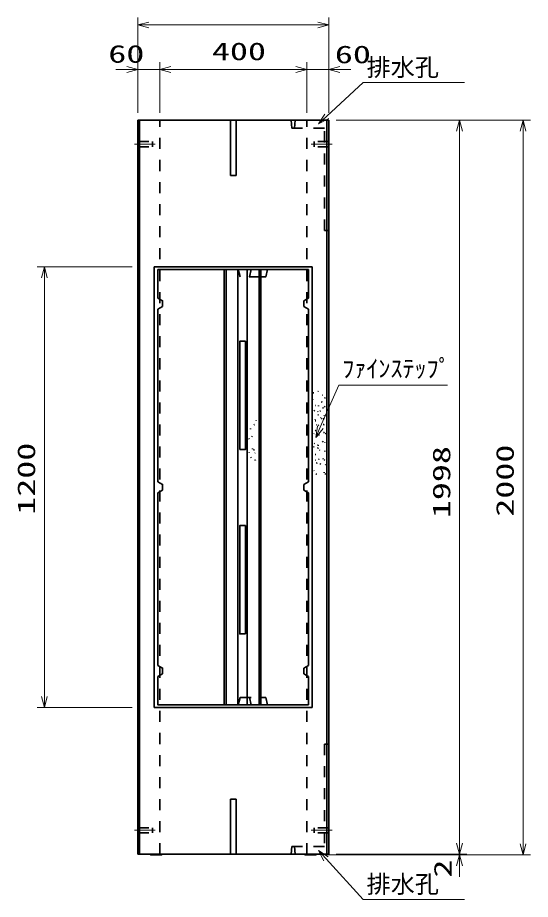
# Model space of a CAD drawing. Units: millimetres on the paper. Extents: x 15 to 1219, y 10 to 859.
# Drawn here: x 342.7 to 412.4, y 157.2 to 277.3 of the extents above; entities that cross this region are included whole.
import ezdxf
from ezdxf.enums import TextEntityAlignment as Align

# ---------------------------------------------------------------- set-up
doc = ezdxf.new("R2010")
doc.units = ezdxf.units.MM
doc.linetypes.add('USER1', pattern=[3, 1.5, -1.5])
doc.linetypes.add('USER2', pattern=[18.5, 12, -1.5, 3.5, -1.5])
for name, color, linetype, lineweight in [('D-BMK（構造物基準線）', 2, 'USER2', 18), ('D-STR-DIM（寸法）', 7, 'Continuous', 13), ('D-STR-HTXT（WS-旗）', 7, 'Continuous', 13), ('D-STR-HTXT（旗上げ）', 7, 'Continuous', 13), ('D-STR（構造物）', 1, 'Continuous', 35)]:
    doc.layers.add(name, color=color, linetype=linetype, lineweight=lineweight)
doc.styles.add('ＭＳ ゴシック', font='')
doc.styles.get('ＭＳ ゴシック').set_extended_font_data('MS Gothic')

# ---------------------------------------------------------------- blocks, each defined once
blk = doc.blocks.new('_Open30')
at = {"color": 7, "linetype": 'Continuous', "lineweight": 13}
for p, q in [((-1, 0.2679), (0, 0)), ((0, 0), (-1, -0.2679)), ((0, 0), (-1, 0))]:
    blk.add_line(p, q, dxfattribs=at)

msp = doc.modelspace()

# ---------------------------------------------------------------- linework, layer by layer
at = {"layer": 'D-BMK（構造物基準線）'}
for p, q in [((358.558, 260.032), (361.407, 260.032)), ((382.633, 260.032), (385.482, 260.032)), ((358.558, 166.632), (361.407, 166.632)), ((385.482, 166.632), (382.633, 166.632))]:
    msp.add_line(p, q, dxfattribs=at)
at = {"layer": 'D-STR-DIM（寸法）'}
for p, q in [((359.02, 264.282), (359.02, 277.259)), ((360.52, 276.259), (383.52, 276.259)), ((385.02, 271.239), (385.02, 277.259)), ((357.52, 270.209), (356.02, 270.209)), ((359.02, 264.282), (359.02, 271.209)), ((359.02, 270.209), (362.02, 270.209)), ((362.02, 264.282), (362.02, 271.209)), ((362.02, 264.334), (362.02, 271.209)), ((363.52, 270.209), (380.52, 270.209)), ((363.52, 270.209), (365.02, 270.209)), ((380.52, 270.209), (379.02, 270.209)), ((382.02, 264.312), (382.02, 271.209)), ((382.02, 264.312), (382.02, 271.209)), ((382.02, 270.209), (385.02, 270.209)), ((385.02, 264.282), (385.02, 271.209)), ((386.52, 270.209), (388.02, 270.209)), ((386.02, 263.282), (403.809, 263.282)), ((402.372, 263.282), (412.449, 263.282)), ((402.809, 164.882), (402.809, 261.782)), ((411.449, 164.782), (411.449, 261.782)), ((358.27, 243.332), (345.307, 243.332)), ((346.307, 184.832), (346.307, 241.832)), ((358.27, 183.332), (345.307, 183.332)), ((402.809, 164.882), (402.809, 166.382)), ((384.77, 163.282), (403.809, 163.282)), ((386.02, 163.382), (403.809, 163.382)), ((386.02, 163.382), (403.809, 163.382)), ((401.372, 163.282), (412.449, 163.282)), ((402.809, 163.382), (402.809, 163.282)), ((402.809, 161.782), (402.809, 160.282))]:
    msp.add_line(p, q, dxfattribs=at)
at = {"layer": 'D-STR-HTXT（WS-旗）'}
for points in [[(403.474, 268.428), (389.686, 268.428), (384.728, 263.839)], [(403.474, 157.233), (389.686, 157.233), (384.638, 162.766)]]:
    msp.add_lwpolyline(points, dxfattribs=at)
at = {"layer": 'D-STR-HTXT（旗上げ）'}
msp.add_lwpolyline([(401.193, 227.241), (386.363, 227.241), (383.864, 221.49)], dxfattribs=at)
at = {"layer": 'D-STR（構造物）'}
for p, q in [((359.02, 163.382), (359.02, 263.282)), ((359.02, 263.282), (385.02, 263.282)), ((359.271, 163.382), (359.271, 263.282)), ((371.645, 263.282), (371.645, 255.782)), ((372.395, 263.282), (372.395, 255.782)), ((384.77, 163.382), (384.77, 263.282)), ((385.02, 163.382), (385.02, 263.282)), ((372.395, 255.782), (371.645, 255.782)), ((382.77, 243.332), (361.27, 243.332)), ((361.27, 243.332), (361.27, 183.332)), ((370.789, 242.957), (370.789, 183.707)), ((371.039, 242.957), (371.039, 183.707)), ((372.658, 242.957), (372.658, 183.707)), ((373.908, 242.957), (373.908, 183.707)), ((382.27, 242.957), (373.924, 242.957)), ((375.528, 242.957), (375.528, 183.707)), ((375.778, 242.957), (375.778, 183.707)), ((382.27, 239.084), (382.27, 242.957)), ((382.77, 183.332), (382.77, 243.332)), ((382.27, 239.084), (381.641, 238.721)), ((381.641, 238.721), (381.641, 237.948)), ((381.641, 237.948), (382.27, 237.585)), ((361.77, 237.585), (361.77, 214.082)), ((382.27, 214.082), (382.27, 237.585)), ((382.903, 226.184), (382.975, 226.165)), ((383.528, 226.36), (383.585, 226.408)), ((383.585, 226.408), (383.634, 226.35)), ((384.104, 225.853), (384.179, 225.853)), ((382.788, 225.33), (382.841, 225.277)), ((382.841, 225.277), (382.894, 225.33)), ((383.269, 224.457), (383.195, 224.47)), ((383.607, 224.386), (383.633, 224.457)), ((384.087, 224.921), (384.015, 224.902)), ((384.068, 224.994), (384.087, 224.921)), ((384.451, 225.469), (384.504, 225.522)), ((384.504, 225.522), (384.557, 225.469)), ((383.052, 223.784), (382.99, 223.741)), ((383.052, 223.784), (383.095, 223.723)), ((383.486, 223.608), (383.547, 223.651)), ((383.547, 223.651), (383.59, 223.589)), ((383.816, 223.711), (383.884, 223.742)), ((384.204, 224.084), (384.217, 224.158)), ((384.217, 224.158), (384.291, 224.145)), ((384.399, 224.284), (384.461, 224.327)), ((384.461, 224.327), (384.504, 224.265)), ((375.129, 222.356), (375.149, 222.429)), ((375.602, 222.939), (375.549, 222.992)), ((375.577, 222.232), (375.642, 222.269)), ((375.602, 222.939), (375.655, 222.992)), ((383.163, 222.371), (383.238, 222.371)), ((383.182, 222.541), (383.168, 222.615)), ((383.594, 223.18), (383.52, 223.187)), ((383.938, 222.764), (383.89, 222.822)), ((384.049, 222.706), (383.988, 222.663)), ((384.092, 222.645), (384.049, 222.706)), ((384.341, 222.654), (384.267, 222.667)), ((384.328, 222.58), (384.341, 222.654)), ((384.332, 223.032), (384.369, 223.097)), ((384.369, 223.097), (384.434, 223.06)), ((374.342, 221.234), (374.348, 221.309)), ((374.82, 221.849), (374.895, 221.856)), ((375.596, 221.142), (375.627, 221.074)), ((383.176, 221.033), (383.248, 221.053)), ((383.248, 221.053), (383.229, 221.125)), ((383.406, 221.849), (383.334, 221.83)), ((383.569, 221.812), (383.63, 221.769)), ((383.63, 221.769), (383.587, 221.708)), ((384.25, 221.857), (384.324, 221.87)), ((384.324, 221.87), (384.337, 221.796)), ((374.191, 219.897), (374.138, 219.95)), ((374.56, 220.198), (374.592, 220.266)), ((383.012, 220.653), (382.975, 220.588)), ((383.435, 220.296), (383.422, 220.223)), ((383.69, 220.486), (383.628, 220.443)), ((383.69, 220.486), (383.733, 220.425)), ((384.38, 220.802), (384.306, 220.789)), ((384.393, 220.728), (384.38, 220.802)), ((384.622, 220.631), (384.56, 220.674)), ((384.579, 220.57), (384.622, 220.631)), ((374.653, 218.535), (374.633, 218.607)), ((383.015, 218.829), (382.94, 218.835)), ((383.003, 219.243), (383.06, 219.291)), ((383.06, 219.291), (383.012, 219.349)), ((383.549, 218.685), (383.476, 218.665)), ((383.569, 219.058), (383.497, 219.078)), ((383.568, 218.612), (383.549, 218.685)), ((383.55, 218.986), (383.569, 219.058)), ((384.13, 219.499), (384.192, 219.542)), ((384.192, 219.542), (384.235, 219.48)), ((384.483, 219.489), (384.47, 219.416)), ((374.198, 218.07), (374.173, 218)), ((374.418, 217.424), (374.449, 217.356)), ((374.837, 218.447), (374.772, 218.41)), ((374.837, 218.447), (374.874, 218.382)), ((374.961, 217.978), (375.014, 218.031)), ((375.577, 217.486), (375.596, 217.559)), ((383.163, 217.782), (383.238, 217.782)), ((383.735, 218.327), (383.793, 218.375)), ((383.793, 218.375), (383.744, 218.433)), ((384.489, 218.293), (384.482, 218.218)), ((374.941, 217), (374.998, 217.048)), ((374.998, 217.048), (375.046, 216.99)), ((383.223, 217.003), (383.155, 217.035)), ((383.33, 216.646), (383.405, 216.639)), ((383.405, 216.639), (383.399, 216.564)), ((383.675, 217.174), (383.603, 217.194)), ((383.675, 217.174), (383.656, 217.102)), ((383.899, 216.491), (383.841, 216.443)), ((383.851, 216.549), (383.899, 216.491)), ((384.26, 217.172), (384.266, 217.247)), ((384.456, 217.019), (384.408, 217.077)), ((384.588, 216.334), (384.595, 216.409)), ((382.96, 215.626), (383.013, 215.572)), ((383.261, 215.151), (383.329, 215.119)), ((383.329, 215.119), (383.297, 215.051)), ((384.366, 215.288), (384.372, 215.363)), ((384.505, 215.087), (384.562, 215.135)), ((384.562, 215.135), (384.514, 215.193)), ((382.27, 214.082), (381.641, 213.719)), ((381.641, 213.719), (381.641, 212.945)), ((361.77, 212.582), (361.77, 189.079)), ((381.641, 212.945), (382.27, 212.582)), ((382.27, 189.079), (382.27, 212.582)), ((382.27, 189.079), (381.641, 188.716)), ((381.641, 188.716), (381.641, 187.942)), ((381.641, 187.942), (382.27, 187.579)), ((382.27, 183.707), (382.27, 187.579)), ((373.924, 183.707), (382.27, 183.707)), ((361.27, 183.332), (382.77, 183.332)), ((371.645, 163.382), (371.645, 170.882)), ((371.645, 170.882), (372.395, 170.882)), ((372.395, 163.382), (372.395, 170.882)), ((359.02, 163.382), (385.02, 163.382)), ((360.77, 163.282), (360.67, 163.382)), ((362.27, 163.282), (360.77, 163.282)), ((362.27, 163.282), (362.37, 163.382)), ((381.771, 163.282), (381.671, 163.382)), ((381.771, 163.282), (383.27, 163.282)), ((383.27, 163.282), (383.37, 163.382))]:
    msp.add_line(p, q, dxfattribs=at)
at = {"layer": 'D-STR（構造物）', "linetype": 'USER1'}
for p, q in [((362.02, 163.382), (362.02, 263.282)), ((379.988, 262.232), (379.908, 263.282)), ((380.354, 262.232), (380.428, 263.282)), ((382.02, 163.382), (382.02, 263.282)), ((384.445, 262.232), (379.988, 262.232)), ((384.445, 248.282), (384.445, 262.232)), ((359.02, 260.382), (361.02, 260.382)), ((359.02, 259.682), (361.02, 259.682)), ((361.02, 259.682), (361.02, 260.382)), ((385.02, 260.382), (383.02, 260.382)), ((383.02, 259.682), (383.02, 260.382)), ((385.02, 259.682), (383.02, 259.682)), ((384.445, 248.282), (385.02, 248.282)), ((374.204, 241.957), (374.453, 242.957)), ((374.453, 183.707), (374.204, 184.707)), ((384.445, 178.382), (385.02, 178.382)), ((384.445, 178.382), (384.445, 164.432)), ((359.02, 166.982), (361.02, 166.982)), ((361.02, 166.982), (361.02, 166.282)), ((385.02, 166.982), (383.02, 166.982)), ((383.02, 166.982), (383.02, 166.282)), ((359.02, 166.282), (361.02, 166.282)), ((385.02, 166.282), (383.02, 166.282)), ((379.988, 164.432), (379.908, 163.382)), ((384.445, 164.432), (379.988, 164.432)), ((380.354, 164.432), (380.428, 163.382))]:
    msp.add_line(p, q, dxfattribs=at)
at = {"layer": 'D-STR（構造物）'}
for points in [[(373.908, 242.957), (361.77, 242.957), (361.77, 239.084)], [(361.77, 239.084), (362.399, 238.721), (362.399, 237.948), (361.77, 237.585)], [(361.77, 214.082), (362.399, 213.719), (362.399, 212.945)], [(361.77, 214.082), (362.399, 213.719), (362.399, 212.945), (361.77, 212.582)], [(361.77, 187.579), (362.399, 187.942), (362.399, 188.716), (361.77, 189.079)], [(361.77, 187.579), (361.77, 183.707), (373.908, 183.707)]]:
    msp.add_lwpolyline(points, dxfattribs=at)
at = {"layer": 'D-STR（構造物）', "linetype": 'USER1'}
for points in [[(375.698, 241.957), (372.967, 241.957), (372.698, 242.958)], [(372.698, 183.706), (372.967, 184.707), (375.698, 184.707)]]:
    msp.add_lwpolyline(points, dxfattribs=at)
at = {"layer": 'D-STR（構造物）'}
for points in [[(375.657, 242.957), (375.698, 241.957), (376.435, 241.957), (376.687, 242.957)], [(372.908, 218.457), (373.658, 218.457), (373.658, 233.207), (372.908, 233.207)], [(373.658, 193.357), (373.658, 208.107), (372.908, 208.107), (372.908, 193.357)], [(375.698, 184.707), (375.657, 183.707), (376.687, 183.707), (376.435, 184.707)]]:
    msp.add_lwpolyline(points, close=True, dxfattribs=at)

# ---------------------------------------------------------------- block references
at = {"layer": 'D-STR-DIM（寸法）', "xscale": 1.5, "yscale": 1.5}
for p, rotation in [((359.02, 276.259), 180), ((362.02, 270.209), 180), ((362.02, 270.209), 180), ((385.02, 270.209), 180), ((402.809, 263.282), 90), ((411.449, 263.282), 90), ((346.307, 243.332), 90), ((346.307, 183.332), 270), ((402.809, 163.382), 270), ((402.809, 163.382), 270), ((411.449, 163.282), 270), ((402.809, 163.282), 90)]:
    msp.add_blockref('_Open30', p, dxfattribs=dict(at, rotation=rotation))
for p in [(385.02, 276.259), (359.02, 270.209), (382.02, 270.209), (382.02, 270.209)]:
    msp.add_blockref('_Open30', p, dxfattribs=at)
at = {"layer": 'D-STR-HTXT（WS-旗）', "xscale": 1.5, "yscale": 1.5}
for p, rotation in [((383.627, 262.82), 222.78711), ((383.627, 163.874), 132.37661)]:
    msp.add_blockref('_Open30', p, dxfattribs=dict(at, rotation=rotation))
at = {"layer": 'D-STR-HTXT（旗上げ）', "xscale": 1.5, "yscale": 1.5, "rotation": 246.50838}
msp.add_blockref('_Open30', (383.266, 220.114), dxfattribs=at)

# ---------------------------------------------------------------- texts
at = {"layer": 'D-STR-DIM（寸法）', "style": 'ＭＳ ゴシック', "width": 1.5}
for s, p in [('400', (369.104, 270.746)), ('60', (355.006, 270.397)), ('60', (385.84, 270.332))]:
    msp.add_text(s, height=2.405, dxfattribs=at).set_placement(p, align=Align.BOTTOM_LEFT)
for s, p in [('1200', (345.769, 209.582)), ('1998', (402.272, 209.123)), ('2000', (410.912, 209.323)), ('2', (402.447, 160.194))]:
    msp.add_text(s, height=2.405, rotation=90, dxfattribs=at).set_placement(p, align=Align.BOTTOM_LEFT)
at = {"layer": 'D-STR-HTXT（WS-旗）', "style": 'ＭＳ ゴシック'}
for p in [(390.167, 268.58), (390.167, 157.385)]:
    msp.add_text('排水孔', height=2.405, dxfattribs=at).set_placement(p, align=Align.BOTTOM_LEFT)
at = {"layer": 'D-STR-HTXT（旗上げ）', "style": 'ＭＳ ゴシック'}
msp.add_text('ﾌｧｲﾝｽﾃｯﾌﾟ', height=2.405, dxfattribs=at).set_placement((386.843, 227.565), align=Align.BOTTOM_LEFT)

doc.saveas('drawing.dxf')
